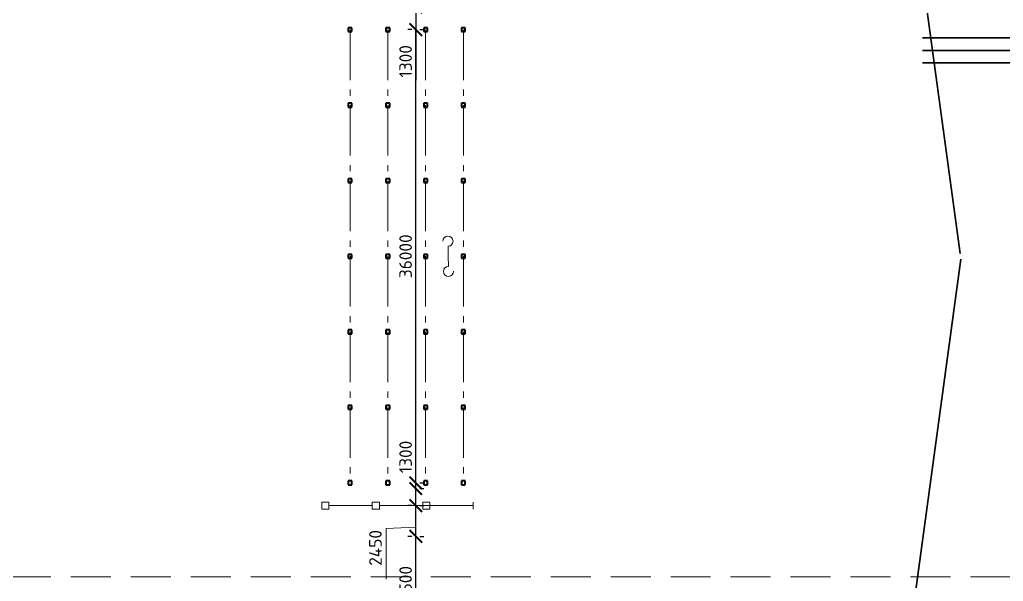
# Model space of a CAD drawing. Header units: millimetres. Extents: x -782 to 10910, y 3841 to 13237.
# Drawn here: x 6041.4 to 6197.6, y 7540 to 7629.3 of the extents above; entities that cross this region are included whole.
import ezdxf

# ---------------------------------------------------------------- set-up
doc = ezdxf.new("R2010")
doc.units = ezdxf.units.MM
doc.linetypes.add('GOST2.303 6', pattern=[12, 8, -1.5, 1, -1.5])
doc.linetypes.add('штриховая2', pattern=[9.525, 6.35, -3.175])
doc.styles.add('2.5', font='isocpeur.ttf', dxfattribs={"height": 2})
doc.dimstyles.new('М500 стройгенп', dxfattribs={"dimtxt": 2, "dimasz": 2, "dimexe": 1.25, "dimexo": 0.625, "dimtad": 1, "dimlfac": 500, "dimtxsty": '2.5', "dimblk": 'ARCHTICK', "dimcen": 2.5, "dimadec": 0, "dimazin": 0, "dimtfac": 1, "dimtmove": 0, "dimatfit": 3, "dimfxl": 1, "dimarcsym": 0})
pattern_1 = [(50, (6572.8187, 3022.8787), (4.5546167, -0.398477), [0.47625, -5.23875]), (355, (6572.8187, 3022.8787), (-0.8810855, 4.776421), [0.381, -4.1910146]), (100.45144, (6573.1982, 3022.8455), (3.673531, 4.377944), [0.40475, -4.452256]), (46.1842, (6572.8187, 3024.1487), (6.776976, -1.051058), [0.714375, -7.858125]), (96.63556, (6573.3834, 3024.061), (5.935103, 6.185653), [0.607126, -6.67839]), (351.18415, (6572.819, 3024.149), (5.935103, 6.185653), [0.571499, -6.286493]), (21, (6573.4537, 3023.831), (3.7903598, -2.55663), [0.47625, -5.23875]), (326, (6573.4537, 3023.831), (1.5450507, 4.604699), [0.381, -4.191]), (71.45144, (6573.7696, 3023.618), (5.3354105, 2.0480692), [0.40475, -4.4522484]), (37.5, (6572.8187, 3022.8787), (0.0772151, 2.11387597), [0, -4.1402, 0, -4.2545, 0, -4.206875]), (7.5, (6572.8187, 3022.8787), (1.6704916, 2.5045144), [0, -2.4257, 0, -4.04495, 0, -1.603375]), (327.5, (6571.4026, 3022.8787), (3.3897649, -0.1432186), [0, -1.5875, 0, -4.953, 0, -6.57225]), (317.5, (6570.7676, 3022.8787), (3.7032295, 0.6356623), [0, -2.06375, 0, -3.2893, 0, -4.66725])]

# ---------------------------------------------------------------- blocks, each defined once
blk = doc.blocks.new('_ArchTick')
at = {"color": 0, "linetype": 'ByBlock', "const_width": 0.15}
blk.add_lwpolyline([(-0.5, -0.5), (0.5, 0.5)], dxfattribs=at)
blk = doc.blocks.new('*D396')
at = {"color": 0, "lineweight": -2, "transparency": 16777216}
for p, q in [((6104.32, 7532.19), (6104.32, 7547.19)), ((6104.95, 7547.19), (6105.57, 7547.19)), ((6104.95, 7532.19), (6105.57, 7532.19))]:
    blk.add_line(p, q, dxfattribs=at)
at = {"layer": 'Defpoints', "color": 0, "lineweight": 30, "transparency": 16777216}
for p in [(6104.32, 7547.19), (6104.32, 7547.19), (6104.32, 7532.19)]:
    blk.add_point(p, dxfattribs=at)
at = {"color": 0, "lineweight": -2, "transparency": 16777216, "xscale": 2, "yscale": 2, "zscale": 2}
for p, rotation in [((6104.32, 7547.19), 90), ((6104.32, 7532.19), 270)]:
    blk.add_blockref('_ArchTick', p, dxfattribs=dict(at, rotation=rotation))
at = {"color": 0, "lineweight": 20, "transparency": 16777216, "insert": (6102.7, 7539.69), "char_height": 2, "attachment_point": 5, "rotation": 90, "style": '2.5'}
blk.add_mtext('7500', dxfattribs=at)
blk = doc.blocks.new('*D397')
at = {"color": 0, "lineweight": -2, "transparency": 16777216}
for p, q in [((6103.7, 7552.07), (6103.07, 7552.07)), ((6104.32, 7547.19), (6104.32, 7552.07)), ((6103.7, 7547.19), (6103.07, 7547.19))]:
    blk.add_line(p, q, dxfattribs=at)
at = {"layer": 'Defpoints', "color": 0, "lineweight": 30, "transparency": 16777216}
for p in [(6104.32, 7552.07), (6104.32, 7552.07), (6104.32, 7547.19)]:
    blk.add_point(p, dxfattribs=at)
at = {"color": 0, "lineweight": -2, "transparency": 16777216, "xscale": 2, "yscale": 2, "zscale": 2}
for p, rotation in [((6104.32, 7552.07), 90), ((6104.32, 7547.19), 270)]:
    blk.add_blockref('_ArchTick', p, dxfattribs=dict(at, rotation=rotation))
at = {"color": 0, "lineweight": 20, "transparency": 16777216, "insert": (6097.91, 7545.36), "char_height": 2, "attachment_point": 5, "rotation": 90, "style": '2.5'}
blk.add_mtext('2450', dxfattribs=at)
blk = doc.blocks.new('*D398')
at = {"color": 0, "lineweight": -2, "transparency": 16777216}
for p, q in [((6104.32, 7554.79), (6104.32, 7562.84)), ((6104.32, 7552.07), (6104.32, 7554.79)), ((6104.95, 7554.79), (6105.57, 7554.79)), ((6104.95, 7552.07), (6105.57, 7552.07))]:
    blk.add_line(p, q, dxfattribs=at)
at = {"layer": 'Defpoints', "color": 0, "lineweight": 30, "transparency": 16777216}
for p in [(6104.32, 7554.79), (6104.32, 7554.79), (6104.32, 7552.07)]:
    blk.add_point(p, dxfattribs=at)
at = {"color": 0, "lineweight": -2, "transparency": 16777216, "xscale": 2, "yscale": 2, "zscale": 2}
for p, rotation in [((6104.32, 7554.79), 90), ((6104.32, 7552.07), 270)]:
    blk.add_blockref('_ArchTick', p, dxfattribs=dict(at, rotation=rotation))
at = {"color": 0, "lineweight": 20, "transparency": 16777216, "insert": (6102.7, 7559.81), "char_height": 2, "attachment_point": 5, "rotation": 90, "style": '2.5'}
blk.add_mtext('1300', dxfattribs=at)
blk = doc.blocks.new('*D399')
at = {"color": 0, "lineweight": -2, "transparency": 16777216}
for p, q in [((6104.32, 7555.69), (6104.32, 7627.69)), ((6104.95, 7627.69), (6105.57, 7627.69)), ((6104.95, 7555.69), (6105.57, 7555.69))]:
    blk.add_line(p, q, dxfattribs=at)
at = {"layer": 'Defpoints', "color": 0, "lineweight": 30, "transparency": 16777216}
for p in [(6104.32, 7627.69), (6104.32, 7627.69), (6104.32, 7555.69)]:
    blk.add_point(p, dxfattribs=at)
at = {"color": 0, "lineweight": -2, "transparency": 16777216, "xscale": 2, "yscale": 2, "zscale": 2}
for p, rotation in [((6104.32, 7627.69), 90), ((6104.32, 7555.69), 270)]:
    blk.add_blockref('_ArchTick', p, dxfattribs=dict(at, rotation=rotation))
at = {"color": 0, "lineweight": 20, "transparency": 16777216, "insert": (6102.7, 7591.69), "char_height": 2, "attachment_point": 5, "rotation": 90, "style": '2.5'}
blk.add_mtext('36000', dxfattribs=at)
blk = doc.blocks.new('*D378')
at = {"color": 0, "lineweight": -2, "transparency": 16777216}
for p, q in [((6103.7, 7631.29), (6103.07, 7631.29)), ((6104.32, 7631.29), (6104.32, 7627.69)), ((6103.7, 7627.69), (6103.07, 7627.69)), ((6104.32, 7627.69), (6104.32, 7619.64))]:
    blk.add_line(p, q, dxfattribs=at)
at = {"layer": 'Defpoints', "color": 0, "lineweight": 30, "transparency": 16777216}
for p in [(6104.32, 7631.29), (6104.32, 7627.69), (6104.32, 7627.69)]:
    blk.add_point(p, dxfattribs=at)
at = {"color": 0, "lineweight": -2, "transparency": 16777216, "xscale": 2, "yscale": 2, "zscale": 2}
for p, rotation in [((6104.32, 7631.29), 90), ((6104.32, 7627.69), 270)]:
    blk.add_blockref('_ArchTick', p, dxfattribs=dict(at, rotation=rotation))
at = {"color": 0, "lineweight": 20, "transparency": 16777216, "insert": (6102.7, 7622.66), "char_height": 2, "attachment_point": 5, "rotation": 90, "style": '2.5'}
blk.add_mtext('1300', dxfattribs=at)

msp = doc.modelspace()

# ---------------------------------------------------------------- hatches: boundary and pattern name
at = {"lineweight": 25}
h = msp.add_hatch(dxfattribs=at)
h.set_pattern_fill('ANSI31', color=256)
h.set_pattern_definition([(45, (6572.8187, 3022.8787), (-2.245064, 2.245064), [])])
h.paths.add_polyline_path([(6204.627026, 7486.686093), (6199.090341, 7486.686093), (6199.090341, 7479.686093), (6203.670066, 7479.686093)])
h.paths.add_polyline_path([(6176.979931, 7489.271416), (6177.293382, 7491.569897, -0.0335310045), (6174.872584, 7493.686093), (5992.872584, 7493.686093, -0.033546474), (5990.450606, 7491.568997), (5990.764715, 7489.271345, -0.4545915319), (5992.58143, 7487.686093), (6175.163738, 7487.686093, -0.4544922049)])
h.paths.add_polyline_path([(6203.07002, 7707.932252), (6201.990544, 7708.039551, -0.0973202351), (6193.819793, 7703.692663), (5964.075106, 7703.686127), (5962.97992, 7695.675029, -0.0717378836), (5969.756528, 7696.685812), (5975.902021, 7696.71553, -0.1642697528), (5990.450606, 7691.803188), (5990.764715, 7694.10084, -0.3749564439), (5989.381435, 7695.686093, -1), (5992.58143, 7695.686093), (6175.163738, 7695.686093, -1), (6178.363732, 7695.686093, -0.3814580014), (6176.944332, 7694.09632), (6177.262301, 7691.749118, -0.1647039981), (6191.843146, 7696.686093), (6204.593504, 7696.686093)])
h.paths.add_polyline_path([(5969.122028, 7697.813651, -1), (5969.442027, 7697.813651, -1)], flags=16)
h.paths.add_polyline_path([(6176.944332, 7694.09632, -0.4477457859), (6175.163738, 7695.686093), (5992.58143, 7695.686093, -0.4545915319), (5990.764715, 7694.10084), (5990.450606, 7691.803188, -0.033546474), (5992.872584, 7689.686093), (6174.902504, 7689.686523, -0.0326823464), (6177.262301, 7691.749118)])
h.paths.add_polyline_path([(6104.747378, 7695.088492), (6104.747378, 7701.688492), (6099.947378, 7701.688492), (6099.947378, 7695.088492)], flags=24)
h.paths.add_polyline_path([(6104.747378, 7687.739991), (6104.747378, 7694.339991), (6099.947378, 7694.339991), (6099.947378, 7687.739991)], flags=9)
h.paths.add_polyline_path([(6004.809738, 7688.011093), (6011.009738, 7688.011093), (6011.009738, 7692.811093), (6004.809738, 7692.811093)], flags=9)
at = {"lineweight": 20}
h = msp.add_hatch(dxfattribs=at)
h.set_pattern_fill('AR-CONC', color=256, scale=0.025)
h.set_pattern_definition(pattern_1)
h.paths.add_polyline_path([(6256.465221, 7486.686093), (6204.627026, 7486.686093), (6203.670066, 7479.686093), (6256.465221, 7479.686093)])
edge = h.paths.add_edge_path()
edge.add_line((6204.627026, 7486.686093), (6185.781544, 7486.686093))
edge.add_arc((6185.781544, 7498.686479), 12.000386, 223.86662461, 270, ccw=False)
edge.add_line((6177.129806, 7490.370427), (6176.979931, 7489.271416))
edge.add_arc((6176.763735, 7487.686093), 1.599997, 0, 82.23429528, ccw=False)
edge.add_arc((6176.763735, 7487.686093), 1.599997, -180, 0, ccw=False)
edge.add_line((6175.163738, 7487.686093), (5992.58143, 7487.686093))
edge.add_arc((5990.981432, 7487.686093), 1.599997, -180, 0, ccw=False)
edge.add_arc((5990.981432, 7487.686093), 1.599997, 97.78457087, 180, ccw=False)
edge.add_line((5990.764715, 7489.271345), (5990.614573, 7490.369607))
edge.add_arc((5981.963624, 7498.686479), 12.000386, 270, 316.12794469, ccw=False)
edge.add_line((5981.963624, 7486.686093), (5963.118141, 7486.686093))
edge.add_line((5963.118141, 7486.686093), (5964.075101, 7479.686093))
edge.add_line((5964.075101, 7479.686093), (6203.670066, 7479.686093))
edge.add_line((6203.670066, 7479.686093), (6204.627026, 7486.686093))
edge = h.paths.add_edge_path()
edge.add_arc((6185.781544, 7498.686479), 12.000386, 204.62550124, 223.86662461, ccw=False)
edge.add_line((6174.872584, 7493.686093), (6082.124834, 7493.686093))
edge.add_arc((6080.990942, 7494.078881), 1.199998, 199.10645728, 340.89354272, ccw=False)
edge.add_line((6079.857049, 7493.686093), (5992.872584, 7493.686093))
edge.add_arc((5981.963624, 7498.686479), 12.000386, 316.12794469, 335.37449876, ccw=False)
edge.add_line((5990.614573, 7490.369607), (5990.764715, 7489.271345))
edge.add_arc((5990.981432, 7487.686093), 1.599997, 0, 97.78457087, ccw=False)
edge.add_line((5992.58143, 7487.686093), (6175.163738, 7487.686093))
edge.add_arc((6176.763735, 7487.686093), 1.599997, 82.23429528, 180, ccw=False)
edge.add_line((6176.979931, 7489.271416), (6177.129806, 7490.370427))
edge = h.paths.add_edge_path()
edge.add_line((6203.645234, 7703.686093), (5964.075101, 7703.686093))
edge.add_line((5964.075101, 7703.686093), (5963.118141, 7696.686093))
edge.add_line((5963.118141, 7696.686093), (5981.963624, 7696.686093))
edge.add_arc((5981.963624, 7684.685706), 12.000386, 43.87205531, 90, ccw=False)
edge.add_line((5990.614573, 7693.002578), (5990.764715, 7694.10084))
edge.add_arc((5990.981432, 7695.686093), 1.599997, 180, 262.21542913, ccw=False)
edge.add_arc((5990.981432, 7695.686093), 1.599997, 0, 180, ccw=False)
edge.add_line((5992.58143, 7695.686093), (6175.163738, 7695.686093))
edge.add_arc((6176.763735, 7695.686093), 1.599997, 0, 180, ccw=False)
edge.add_arc((6176.763735, 7695.686093), 1.599997, -83.51900907, 0, ccw=False)
edge.add_line((6176.944332, 7694.09632), (6177.262301, 7691.749118))
edge.add_arc((6236.704062, 7598.995311), 110.1662, 117.53133097, 122.65399107, ccw=False)
edge.add_line((6185.781544, 7696.686093), (6204.593504, 7696.686093))
edge.add_line((6204.593504, 7696.686093), (6203.645234, 7703.686093))
edge = h.paths.add_edge_path()
edge.add_line((5964.075101, 7703.686093), (5954.824206, 7703.686093))
edge.add_line((5954.824206, 7703.686093), (5954.82832, 7696.293524))
edge.add_arc((5957.872584, 7684.686093), 12, 90, 104.69589657, ccw=False)
edge.add_line((5957.872584, 7696.686093), (5963.118141, 7696.686093))
edge.add_line((5963.118141, 7696.686093), (5964.075101, 7703.686093))
edge = h.paths.add_edge_path()
edge.add_line((6177.262301, 7691.749118), (6176.944332, 7694.09632))
edge.add_arc((6176.763735, 7695.686093), 1.599997, 180, 276.48099093, ccw=False)
edge.add_line((6175.163738, 7695.686093), (5992.58143, 7695.686093))
edge.add_arc((5990.981432, 7695.686093), 1.599997, -97.78457087, 0, ccw=False)
edge.add_line((5990.764715, 7694.10084), (5990.614573, 7693.002578))
edge.add_arc((5981.963624, 7684.685706), 12.000386, 24.62550124, 43.87205531, ccw=False)
edge.add_line((5992.872584, 7689.686093), (6077.482453, 7689.686093))
edge.add_arc((6078.06843, 7688.638894), 1.199998, 60.7700888, 119.2299112, ccw=False)
edge.add_line((6078.654408, 7689.686093), (6174.872584, 7689.686093))
edge.add_arc((6177.012851, 7689.622486), 2.141212, 83.30987815, 178.29773268, ccw=False)
h.paths.add_polyline_path([(6078.821124, 7688.970857), (6082.061119, 7688.970857), (6082.061119, 7689.686093), (6078.821124, 7689.686093)])
h.paths.add_polyline_path([(6204.593504, 7696.686093), (6256.465221, 7696.686093), (6256.465221, 7703.686093), (6203.645234, 7703.686093)])
edge = h.paths.add_edge_path()
edge.add_arc((5962.872584, 7679.686093), 24, 109.59180627, 180)
edge.add_line((5938.872584, 7679.686093), (5938.872584, 7503.686093))
edge.add_arc((5962.872584, 7503.686093), 24, 180, 270)
edge.add_line((5962.872584, 7479.686093), (5964.075101, 7479.686093))
edge.add_line((5964.075101, 7479.686093), (5963.118141, 7486.686093))
edge.add_line((5963.118141, 7486.686093), (5957.872584, 7486.686093))
edge.add_arc((5934.902021, 7475.71553), 25.455844, 25.52877937, 64.47122063)
edge.add_line((5945.872584, 7498.686093), (5945.872584, 7684.686093))
edge.add_arc((5957.872584, 7684.686093), 12, 104.69589657, 180, ccw=False)
edge.add_line((5954.82832, 7696.293524), (5954.824979, 7702.296622))
at = {"lineweight": 25}
h = msp.add_hatch(dxfattribs=at)
h.set_pattern_fill('AR-CONC', color=256, scale=0.025)
h.set_pattern_definition(pattern_1)
h.paths.add_polyline_path([(5989.381435, 7487.686093, -0.3749564439), (5990.764715, 7489.271345), (5990.614573, 7490.369607, -0.2040337377), (5981.963624, 7486.686093), (5969.872584, 7486.686093, -0.0729531305), (5962.97992, 7487.697156), (5964.075101, 7479.686093), (6197.590341, 7479.686093), (6197.590341, 7486.686093), (6185.781544, 7486.686093, -0.077886135), (6182.110246, 7487.261469), (6178.35871, 7487.559419, -0.9611377805), (6175.163738, 7487.686093), (5992.58143, 7487.686093, -1)])
h.paths.add_polyline_path([(5939.303974, 7571.752242), (5945.903974, 7571.752242), (5945.903974, 7576.552242), (5939.303974, 7576.552242)], flags=24)
h.paths.add_polyline_path([(5940.797584, 7502.584802), (5947.397584, 7502.584802), (5947.397584, 7507.384802), (5940.797584, 7507.384802)], flags=24)
h.paths.add_polyline_path([(5938.685622, 7623.722621), (5942.375616, 7623.722621), (5942.375616, 7628.042614), (5938.685622, 7628.042614)], flags=9)
h.paths.add_polyline_path([(6104.747378, 7480.783693), (6104.747378, 7487.383693), (6099.947378, 7487.383693), (6099.947378, 7480.783693)], flags=24)
edge = h.paths.add_edge_path()
edge.add_arc((5962.872584, 7679.686093), 24, 109.59160183, 180)
edge.add_line((5938.872584, 7679.686093), (5938.872584, 7503.686093))
edge.add_arc((5962.872584, 7503.686093), 24, 180, 270)
edge.add_line((5962.872584, 7479.686093), (5964.075101, 7479.686093))
edge.add_line((5964.075101, 7479.686093), (5963.118141, 7486.686093))
edge.add_line((5963.118141, 7486.686093), (5962.97992, 7487.697156))
edge.add_arc((5969.872584, 7510.686093), 24, 180, 253.30994122, ccw=False)
edge.add_line((5945.872584, 7510.686093), (5945.872584, 7684.686093))
edge.add_arc((5957.872584, 7684.686093), 12, 104.69537151, 180, ccw=False)
edge.add_line((5954.828426, 7696.293552), (5954.82506, 7702.296651))
at = {"lineweight": 20}
h = msp.add_hatch(dxfattribs=at)
h.set_pattern_fill('ANSI31', color=256, angle=90)
h.set_pattern_definition([(135, (3748.1777, 4396.676), (-2.245064, -2.245064), [])])
h.paths.add_polyline_path([(5992.872584, 7493.686093, -0.0841769125), (5990.614573, 7490.369607), (5990.764715, 7489.271345, -0.4545915319), (5992.58143, 7487.686093), (6175.163738, 7487.686093, -0.4544922049), (6176.979931, 7489.271416), (6177.129806, 7490.370427, -0.0841530487), (6174.872584, 7493.686093), (6082.124834, 7493.686093, -0.7118923099), (6079.857049, 7493.686093)])
h.paths.add_polyline_path([(5992.58143, 7695.686093, -0.4545915319), (5990.764715, 7694.10084), (5990.614573, 7693.002578, -0.0841769125), (5992.872584, 7689.686093), (6077.482453, 7689.686093, -0.2607592433), (6078.654408, 7689.686093), (6174.872584, 7689.686093, -0.0831645539), (6177.09722, 7692.967723), (6176.944332, 7694.09632, -0.4477457859), (6175.163738, 7695.686093)])
h.paths.add_polyline_path([(6078.823507, 7689.031246), (6084.223507, 7689.031246), (6084.223507, 7693.831246), (6078.823507, 7693.831246)], flags=9)
h.paths.add_polyline_path([(6212.528158, 7688.38516), (6217.528158, 7688.38516), (6217.528158, 7693.18516), (6212.528158, 7693.18516)], flags=9)

# ---------------------------------------------------------------- linework, layer by layer
at = {"lineweight": 30}
for p, q in [((6176.728971, 7695.686093), (6190.755561, 7592.143638)), ((6176.763735, 7487.686093), (6190.881831, 7591.211527))]:
    msp.add_line(p, q, dxfattribs=at)
at = {"lineweight": 40}
for p, q in [((6094.172584, 7627.986093), (6093.572584, 7627.986093)), ((6093.572584, 7627.986093), (6093.572584, 7627.386093)), ((6093.572584, 7627.386093), (6094.172584, 7627.386093)), ((6094.172584, 7627.386093), (6094.172584, 7627.986093)), ((6100.172584, 7627.986093), (6099.572584, 7627.986093)), ((6099.572584, 7627.986093), (6099.572584, 7627.386093)), ((6099.572584, 7627.386093), (6100.172584, 7627.386093)), ((6100.172584, 7627.386093), (6100.172584, 7627.986093)), ((6106.172584, 7627.986093), (6105.572584, 7627.986093)), ((6105.572584, 7627.986093), (6105.572584, 7627.386093)), ((6105.572584, 7627.386093), (6106.172584, 7627.386093)), ((6106.172584, 7627.386093), (6106.172584, 7627.986093)), ((6112.172584, 7627.986093), (6111.572584, 7627.986093)), ((6111.572584, 7627.986093), (6111.572584, 7627.386093)), ((6111.572584, 7627.386093), (6112.172584, 7627.386093)), ((6112.172584, 7627.386093), (6112.172584, 7627.986093)), ((6094.172584, 7615.986093), (6093.572584, 7615.986093)), ((6093.572584, 7615.986093), (6093.572584, 7615.386093)), ((6094.172584, 7615.386093), (6094.172584, 7615.986093)), ((6100.172584, 7615.986093), (6099.572584, 7615.986093)), ((6099.572584, 7615.986093), (6099.572584, 7615.386093)), ((6100.172584, 7615.386093), (6100.172584, 7615.986093)), ((6106.172584, 7615.986093), (6105.572584, 7615.986093)), ((6105.572584, 7615.986093), (6105.572584, 7615.386093)), ((6106.172584, 7615.386093), (6106.172584, 7615.986093)), ((6112.172584, 7615.986093), (6111.572584, 7615.986093)), ((6111.572584, 7615.986093), (6111.572584, 7615.386093)), ((6112.172584, 7615.386093), (6112.172584, 7615.986093)), ((6093.572584, 7615.386093), (6094.172584, 7615.386093)), ((6099.572584, 7615.386093), (6100.172584, 7615.386093)), ((6105.572584, 7615.386093), (6106.172584, 7615.386093)), ((6111.572584, 7615.386093), (6112.172584, 7615.386093)), ((6094.172584, 7603.986093), (6093.572584, 7603.986093)), ((6093.572584, 7603.986093), (6093.572584, 7603.386093)), ((6093.572584, 7603.386093), (6094.172584, 7603.386093)), ((6094.172584, 7603.386093), (6094.172584, 7603.986093)), ((6100.172584, 7603.986093), (6099.572584, 7603.986093)), ((6099.572584, 7603.986093), (6099.572584, 7603.386093)), ((6099.572584, 7603.386093), (6100.172584, 7603.386093)), ((6100.172584, 7603.386093), (6100.172584, 7603.986093)), ((6106.172584, 7603.986093), (6105.572584, 7603.986093)), ((6105.572584, 7603.986093), (6105.572584, 7603.386093)), ((6105.572584, 7603.386093), (6106.172584, 7603.386093)), ((6106.172584, 7603.386093), (6106.172584, 7603.986093)), ((6112.172584, 7603.986093), (6111.572584, 7603.986093)), ((6111.572584, 7603.986093), (6111.572584, 7603.386093)), ((6111.572584, 7603.386093), (6112.172584, 7603.386093)), ((6112.172584, 7603.386093), (6112.172584, 7603.986093)), ((6094.172584, 7591.986093), (6093.572584, 7591.986093)), ((6093.572584, 7591.986093), (6093.572584, 7591.386093)), ((6093.572584, 7591.386093), (6094.172584, 7591.386093)), ((6094.172584, 7591.386093), (6094.172584, 7591.986093)), ((6100.172584, 7591.986093), (6099.572584, 7591.986093)), ((6099.572584, 7591.986093), (6099.572584, 7591.386093)), ((6099.572584, 7591.386093), (6100.172584, 7591.386093)), ((6100.172584, 7591.386093), (6100.172584, 7591.986093)), ((6106.172584, 7591.986093), (6105.572584, 7591.986093)), ((6105.572584, 7591.986093), (6105.572584, 7591.386093)), ((6105.572584, 7591.386093), (6106.172584, 7591.386093)), ((6106.172584, 7591.386093), (6106.172584, 7591.986093)), ((6112.172584, 7591.986093), (6111.572584, 7591.986093)), ((6111.572584, 7591.986093), (6111.572584, 7591.386093)), ((6111.572584, 7591.386093), (6112.172584, 7591.386093)), ((6112.172584, 7591.386093), (6112.172584, 7591.986093)), ((6094.172584, 7579.986093), (6093.572584, 7579.986093)), ((6093.572584, 7579.986093), (6093.572584, 7579.386093)), ((6094.172584, 7579.386093), (6094.172584, 7579.986093)), ((6100.172584, 7579.986093), (6099.572584, 7579.986093)), ((6099.572584, 7579.986093), (6099.572584, 7579.386093)), ((6100.172584, 7579.386093), (6100.172584, 7579.986093)), ((6106.172584, 7579.986093), (6105.572584, 7579.986093)), ((6105.572584, 7579.986093), (6105.572584, 7579.386093)), ((6106.172584, 7579.386093), (6106.172584, 7579.986093)), ((6112.172584, 7579.986093), (6111.572584, 7579.986093)), ((6111.572584, 7579.986093), (6111.572584, 7579.386093)), ((6112.172584, 7579.386093), (6112.172584, 7579.986093)), ((6093.572584, 7579.386093), (6094.172584, 7579.386093)), ((6099.572584, 7579.386093), (6100.172584, 7579.386093)), ((6105.572584, 7579.386093), (6106.172584, 7579.386093)), ((6111.572584, 7579.386093), (6112.172584, 7579.386093)), ((6094.172584, 7567.986093), (6093.572584, 7567.986093)), ((6093.572584, 7567.986093), (6093.572584, 7567.386093)), ((6093.572584, 7567.386093), (6094.172584, 7567.386093)), ((6094.172584, 7567.386093), (6094.172584, 7567.986093)), ((6100.172584, 7567.986093), (6099.572584, 7567.986093)), ((6099.572584, 7567.986093), (6099.572584, 7567.386093)), ((6099.572584, 7567.386093), (6100.172584, 7567.386093)), ((6100.172584, 7567.386093), (6100.172584, 7567.986093)), ((6106.172584, 7567.986093), (6105.572584, 7567.986093)), ((6105.572584, 7567.986093), (6105.572584, 7567.386093)), ((6105.572584, 7567.386093), (6106.172584, 7567.386093)), ((6106.172584, 7567.386093), (6106.172584, 7567.986093)), ((6112.172584, 7567.986093), (6111.572584, 7567.986093)), ((6111.572584, 7567.986093), (6111.572584, 7567.386093)), ((6111.572584, 7567.386093), (6112.172584, 7567.386093)), ((6112.172584, 7567.386093), (6112.172584, 7567.986093)), ((6094.172584, 7555.986093), (6093.572584, 7555.986093)), ((6093.572584, 7555.986093), (6093.572584, 7555.386093)), ((6093.572584, 7555.386093), (6094.172584, 7555.386093)), ((6094.172584, 7555.386093), (6094.172584, 7555.986093)), ((6100.172584, 7555.986093), (6099.572584, 7555.986093)), ((6099.572584, 7555.986093), (6099.572584, 7555.386093)), ((6099.572584, 7555.386093), (6100.172584, 7555.386093)), ((6100.172584, 7555.386093), (6100.172584, 7555.986093)), ((6106.172584, 7555.986093), (6105.572584, 7555.986093)), ((6105.572584, 7555.986093), (6105.572584, 7555.386093)), ((6105.572584, 7555.386093), (6106.172584, 7555.386093)), ((6106.172584, 7555.386093), (6106.172584, 7555.986093)), ((6112.172584, 7555.986093), (6111.572584, 7555.986093)), ((6111.572584, 7555.986093), (6111.572584, 7555.386093)), ((6111.572584, 7555.386093), (6112.172584, 7555.386093)), ((6112.172584, 7555.386093), (6112.172584, 7555.986093))]:
    msp.add_line(p, q, dxfattribs=at)
at = {"linetype": 'GOST2.303 6', "lineweight": 20}
for p, q in [((6093.872584, 7627.686093), (6093.872584, 7555.686093)), ((6099.872584, 7627.686093), (6099.872584, 7555.686093)), ((6105.872584, 7627.686093), (6105.872584, 7555.686093)), ((6111.872584, 7627.686093), (6111.872584, 7555.686093))]:
    msp.add_line(p, q, dxfattribs=at)
at = {"color": 5, "lineweight": 30}
msp.add_line((6215.169225, 7626.386657), (6184.772584, 7626.386657), dxfattribs=at)
at = {"color": 3, "lineweight": 30}
msp.add_line((6211.826373, 7624.395888), (6184.772584, 7624.395888), dxfattribs=at)
at = {"color": 240, "lineweight": 30, "true_color": 0xed1f24}
msp.add_line((6237.090175, 7622.405119), (6184.772584, 7622.405119), dxfattribs=at)
at = {"lineweight": 13}
for p, q in [((6109.470533, 7591.686093), (6109.444893, 7593.285884)), ((6109.470533, 7591.686093), (6109.496172, 7590.086301)), ((6090.532369, 7552.634036), (6089.412371, 7552.634036)), ((6089.412371, 7552.634036), (6089.412371, 7551.514038)), ((6090.532369, 7551.514038), (6090.532369, 7552.634036)), ((6098.532356, 7552.634036), (6097.412358, 7552.634036)), ((6097.412358, 7552.634036), (6097.412358, 7551.514038)), ((6098.532356, 7551.514038), (6098.532356, 7552.634036)), ((6106.532343, 7552.634036), (6105.412345, 7552.634036)), ((6105.412345, 7552.634036), (6105.412345, 7551.514038)), ((6106.532343, 7551.514038), (6106.532343, 7552.634036)), ((6113.412331, 7552.634036), (6113.412331, 7551.514038)), ((6089.412371, 7551.514038), (6090.532369, 7551.514038)), ((6097.412358, 7551.514038), (6098.532356, 7551.514038)), ((6105.412345, 7551.514038), (6106.532343, 7551.514038))]:
    msp.add_line(p, q, dxfattribs=at)
at = {"lineweight": 20}
for p, q in [((6090.532369, 7552.074037), (6097.412358, 7552.074037)), ((6098.532356, 7552.074037), (6113.412331, 7552.074037)), ((6104.322378, 7548.674853), (6099.623954, 7548.42098)), ((6099.623954, 7540.404144), (6099.623954, 7548.42098))]:
    msp.add_line(p, q, dxfattribs=at)
at = {"linetype": 'штриховая2', "lineweight": 20}
msp.add_line((6198.772584, 7540.786093), (5968.972584, 7540.786093), dxfattribs=at)
at = {"lineweight": 13}
for centre, start, end in [((6109.432074, 7594.08578), 270.9181889, 180.9181889), ((6109.508992, 7589.286405), 90.9181889, 0.9181889)]:
    msp.add_arc(centre, 0.799999, start, end, dxfattribs=at)

# ---------------------------------------------------------------- dimensions: what is measured, and where the dimension line sits
at = {"lineweight": 20}
for base, p1, p2, angle, picture, middle in [((6104.322378, 7627.686093), (6104.322378, 7631.286093), (6104.322378, 7627.686093), 270, '*D378', (6102.697378, 7622.661093)), ((6104.322378, 7554.786093), (6104.322378, 7552.074037), (6104.322378, 7554.786093), 90, '*D398', (6102.697378, 7559.811093))]:
    dim = msp.add_linear_dim(base=base, p1=p1, p2=p2, angle=angle, text='1300', dimstyle='М500 стройгенп', dxfattribs=at)
    dim.commit()
    dim.dimension.update_dxf_attribs({"geometry": picture, "text_midpoint": middle})
for base, p1, p2, picture, middle in [((6104.322378, 7627.686093), (6104.322378, 7555.686093), (6104.322378, 7627.686093), '*D399', (6102.697378, 7591.686093)), ((6104.322378, 7547.186093), (6104.322378, 7532.186093), (6104.322378, 7547.186093), '*D396', (6102.697378, 7539.686093))]:
    dim = msp.add_linear_dim(base=base, p1=p1, p2=p2, angle=90, dimstyle='М500 стройгенп', dxfattribs=at)
    dim.commit()
    dim.dimension.update_dxf_attribs({"geometry": picture, "text_midpoint": middle})
dim = msp.add_linear_dim(base=(6104.322378, 7552.074037), p1=(6104.322378, 7547.186093), p2=(6104.322378, 7552.074037), angle=90, text='2450', dimstyle='М500 стройгенп', override={"dimtmove": 2}, dxfattribs=at)
dim.commit()
dim.dimension.update_dxf_attribs({"geometry": '*D397', "text_midpoint": (6097.911856, 7545.364426), "dimtype": 160})

doc.saveas('drawing.dxf')
